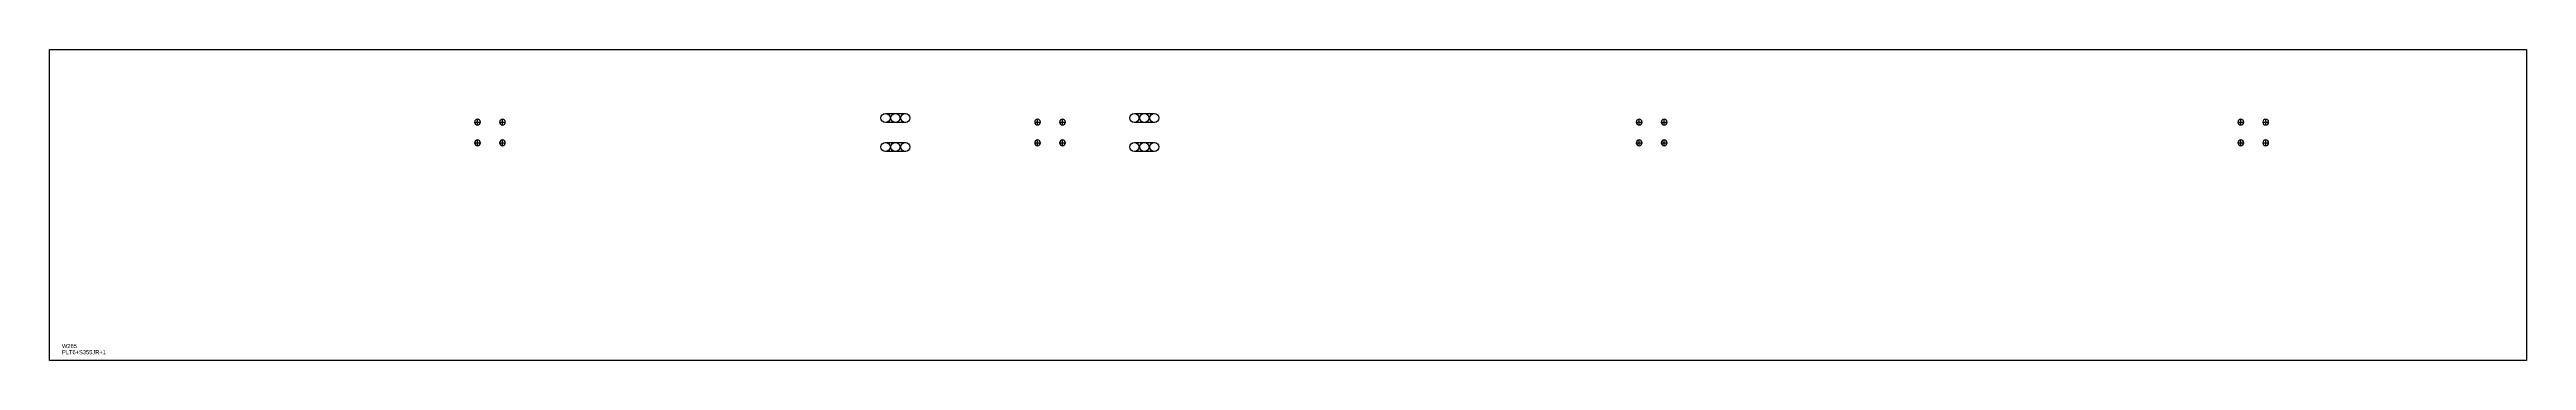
# Model space of a CAD drawing. Extents: x 0 to 5970, y 0 to 750.
import ezdxf

# ---------------------------------------------------------------- set-up
doc = ezdxf.new("R2010")
doc.units = 0
for name, color, linetype in [('14', 7, 'CONTINUOUS'), ('22', 7, 'CONTINUOUS'), ('CUT', 7, 'CONTINUOUS'), ('LAYOUT', 4, 'CONTINUOUS'), ('SCRIBE', 3, 'CONTINUOUS'), ('TEXT', 7, 'CONTINUOUS')]:
    doc.layers.add(name, color=color, linetype=linetype)

msp = doc.modelspace()

# ---------------------------------------------------------------- linework, layer by layer
at = {"layer": '14', "color": 7, "linetype": 'CONTINUOUS'}
for p, q in [((1024.5, 575), (1038.5, 575)), ((1031.5, 568), (1031.5, 582)), ((1084.5, 575), (1098.5, 575)), ((1091.5, 568), (1091.5, 582)), ((2374.5, 575), (2388.5, 575)), ((2381.5, 568), (2381.5, 582)), ((2434.5, 575), (2448.5, 575)), ((2441.5, 568), (2441.5, 582)), ((3824.5, 575), (3838.5, 575)), ((3831.5, 568), (3831.5, 582)), ((3884.5, 575), (3898.5, 575)), ((3891.5, 568), (3891.5, 582)), ((5274.5, 575), (5288.5, 575)), ((5281.5, 568), (5281.5, 582)), ((5334.5, 575), (5348.5, 575)), ((5341.5, 568), (5341.5, 582)), ((1024.5, 525), (1038.5, 525)), ((1031.5, 518), (1031.5, 532)), ((1084.5, 525), (1098.5, 525)), ((1091.5, 518), (1091.5, 532)), ((2374.5, 525), (2388.5, 525)), ((2381.5, 518), (2381.5, 532)), ((2434.5, 525), (2448.5, 525)), ((2441.5, 518), (2441.5, 532)), ((3824.5, 525), (3838.5, 525)), ((3831.5, 518), (3831.5, 532)), ((3884.5, 525), (3898.5, 525)), ((3891.5, 518), (3891.5, 532)), ((5274.5, 525), (5288.5, 525)), ((5281.5, 518), (5281.5, 532)), ((5334.5, 525), (5348.5, 525)), ((5341.5, 518), (5341.5, 532))]:
    msp.add_line(p, q, dxfattribs=at)
for points in [[(1031.5, 582, 1), (1031.5, 568, 1)], [(1091.5, 582, 1), (1091.5, 568, 1)], [(2381.5, 582, 1), (2381.5, 568, 1)], [(2441.5, 582, 1), (2441.5, 568, 1)], [(3831.5, 582, 1), (3831.5, 568, 1)], [(3891.5, 582, 1), (3891.5, 568, 1)], [(5281.5, 582, 1), (5281.5, 568, 1)], [(5341.5, 582, 1), (5341.5, 568, 1)], [(1031.5, 532, 1), (1031.5, 518, 1)], [(1091.5, 532, 1), (1091.5, 518, 1)], [(2381.5, 532, 1), (2381.5, 518, 1)], [(2441.5, 532, 1), (2441.5, 518, 1)], [(3831.5, 532, 1), (3831.5, 518, 1)], [(3891.5, 532, 1), (3891.5, 518, 1)], [(5281.5, 532, 1), (5281.5, 518, 1)], [(5341.5, 532, 1), (5341.5, 518, 1)]]:
    msp.add_lwpolyline(points, format="xyb", close=True, dxfattribs=at)
at = {"layer": '22', "color": 7, "linetype": 'CONTINUOUS'}
for centre, radius in [((2014.85, 585), 11), ((2038.85, 585), 11), ((2062.85, 585), 11), ((2614.84, 585), 11), ((2638.84, 585), 11), ((2662.84, 585), 11), ((2014.85, 515), 11), ((2038.85, 515), 11), ((2062.85, 515), 11), ((2614.84, 515), 11), ((2638.84, 515), 11), ((2662.84, 515), 11), ((0, 0), 0), ((0, 0), 0), ((0, 0), 0), ((0, 0), 0)]:
    msp.add_circle(centre, radius, dxfattribs=at)
at = {"layer": 'CUT', "color": 7, "linetype": 'CONTINUOUS'}
msp.add_lwpolyline([(0, 0), (0, 750), (5970, 750), (5970, 0)], close=True, dxfattribs=at)
at = {"layer": 'LAYOUT', "color": 4, "linetype": 'CONTINUOUS'}
for points in [[(2014.85, 574, -1), (2014.85, 596), (2062.85, 596, -1), (2062.85, 574)], [(2614.84, 574, -1), (2614.84, 596), (2662.84, 596, -1), (2662.84, 574)], [(2014.85, 504, -1), (2014.85, 526), (2062.85, 526, -1), (2062.85, 504)], [(2614.84, 504, -1), (2614.84, 526), (2662.84, 526, -1), (2662.84, 504)]]:
    msp.add_lwpolyline(points, format="xyb", close=True, dxfattribs=at)

# ---------------------------------------------------------------- texts
at = {"layer": 'SCRIBE', "color": 3}
msp.add_text('W265', height=10, dxfattribs=at).set_placement((30, 30))
at = {"layer": 'TEXT', "color": 7}
msp.add_text('PLT6+S355JR+1', height=10, dxfattribs=at).set_placement((30, 15))

doc.saveas('drawing.dxf')
